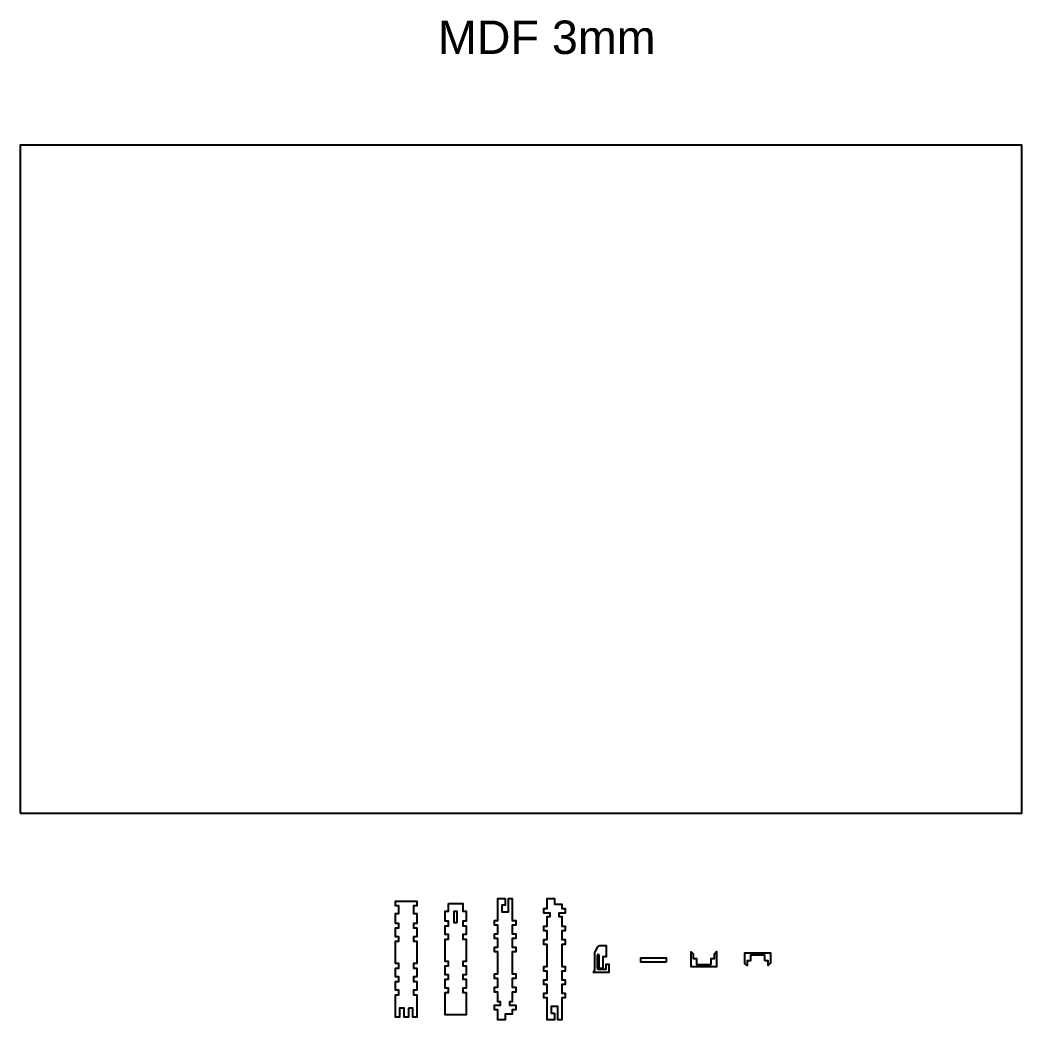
# Model space of a CAD drawing. Header units: millimetres. Extents: x 0 to 1902, y -210 to 712.
# Drawn here: x 1002 to 1902, y -186 to 712 of the extents above; entities that cross this region are included whole.
import ezdxf

# ---------------------------------------------------------------- set-up
doc = ezdxf.new("R2010")
doc.units = ezdxf.units.MM
doc.header["$MEASUREMENT"] = 0

msp = doc.modelspace()

# ---------------------------------------------------------------- linework, layer by layer
at = {"linetype": 'Continuous'}
msp.add_lwpolyline([(1001.85, 0), (1901.85, 0), (1901.85, 600), (1001.85, 600)], close=True, dxfattribs=at)
for points in [[(1350.76, -174.98), (1350.76, -182.98), (1346.76, -182.98), (1346.76, -174.98), (1342.76, -174.98), (1342.76, -182.98), (1339.26, -182.98), (1339.26, -162.98), (1342.26, -162.98), (1342.26, -158.98), (1339.26, -158.98), (1339.26, -150.98), (1342.26, -150.98), (1342.26, -146.98), (1339.26, -146.98), (1339.26, -138.98), (1342.26, -138.98), (1342.26, -134.98), (1339.26, -134.98), (1339.26, -114.98), (1342.26, -114.98), (1342.26, -110.98), (1339.26, -110.98), (1339.26, -102.98), (1342.26, -102.98), (1342.26, -98.98), (1339.26, -98.98), (1339.26, -89.98), (1342.26, -89.98), (1342.26, -82.98), (1339.26, -82.98), (1339.26, -78.98), (1358.26, -78.98), (1358.26, -82.98), (1355.26, -82.98), (1355.26, -89.98), (1358.26, -89.98), (1358.26, -98.98), (1355.26, -98.98), (1355.26, -102.98), (1358.26, -102.98), (1358.26, -110.98), (1355.26, -110.98), (1355.26, -114.98), (1358.26, -114.98), (1358.26, -134.98), (1355.26, -134.98), (1355.26, -138.98), (1358.26, -138.98), (1358.26, -146.98), (1355.26, -146.98), (1355.26, -150.98), (1358.26, -150.98), (1358.26, -158.98), (1355.26, -158.98), (1355.26, -162.98), (1358.26, -162.98), (1358.26, -182.98), (1354.76, -182.98), (1354.76, -174.98)], [(1386.66, -80.98), (1399.66, -80.98), (1399.66, -87.98), (1402.66, -87.98), (1402.66, -96.98), (1399.66, -96.98), (1399.66, -100.98), (1402.66, -100.98), (1402.66, -108.98), (1399.66, -108.98), (1399.66, -112.98), (1402.66, -112.98), (1402.66, -132.98), (1399.66, -132.98), (1399.66, -136.98), (1402.66, -136.98), (1402.66, -144.98), (1399.66, -144.98), (1399.66, -148.98), (1402.66, -148.98), (1402.66, -156.98), (1399.66, -156.98), (1399.66, -160.98), (1402.66, -160.98), (1402.66, -180.98), (1383.66, -180.98), (1383.66, -160.98), (1386.66, -160.98), (1386.66, -156.98), (1383.66, -156.98), (1383.66, -148.98), (1386.66, -148.98), (1386.66, -144.98), (1383.66, -144.98), (1383.66, -136.98), (1386.66, -136.98), (1386.66, -132.98), (1383.66, -132.98), (1383.66, -112.98), (1386.66, -112.98), (1386.66, -108.98), (1383.66, -108.98), (1383.66, -100.98), (1386.66, -100.98), (1386.66, -96.98), (1383.66, -96.98), (1383.66, -87.98), (1386.66, -87.98)], [(1437.56, -76.38), (1437.56, -82.51), (1434.56, -82.51), (1434.56, -88.38), (1440.56, -88.38), (1440.56, -76.38), (1444.06, -76.38), (1444.06, -96.26), (1447.06, -96.26), (1447.06, -100.51), (1444.06, -100.51), (1444.06, -108.26), (1447.06, -108.26), (1447.06, -112.51), (1444.06, -112.51), (1444.06, -120.26), (1447.06, -120.26), (1447.06, -124.51), (1444.06, -124.51), (1444.06, -144.26), (1447.06, -144.26), (1447.06, -148.51), (1444.06, -148.51), (1444.06, -156.26), (1447.06, -156.26), (1447.06, -160.51), (1444.06, -160.51), (1444.06, -169.38), (1441.56, -169.38), (1441.56, -172.38), (1447.06, -172.38), (1447.06, -176.38), (1444.06, -176.38), (1444.06, -180.38), (1437.56, -180.38), (1437.56, -185.58), (1431.06, -185.58), (1431.06, -176.38), (1428.06, -176.38), (1428.06, -172.38), (1433.56, -172.38), (1433.56, -169.38), (1431.06, -169.38), (1431.06, -160.51), (1428.06, -160.51), (1428.06, -156.26), (1431.06, -156.26), (1431.06, -148.51), (1428.06, -148.51), (1428.06, -144.26), (1431.06, -144.26), (1431.06, -124.51), (1428.06, -124.51), (1428.06, -120.26), (1431.06, -120.26), (1431.06, -112.51), (1428.06, -112.51), (1428.06, -108.26), (1431.06, -108.26), (1431.06, -100.51), (1428.06, -100.51), (1428.06, -96.26), (1431.06, -96.26), (1431.06, -76.38)], [(1481.96, -179.46), (1481.96, -185.58), (1475.46, -185.58), (1475.46, -165.71), (1472.46, -165.71), (1472.46, -161.46), (1475.46, -161.46), (1475.46, -153.71), (1472.46, -153.71), (1472.46, -149.46), (1475.46, -149.46), (1475.46, -141.71), (1472.46, -141.71), (1472.46, -137.46), (1475.46, -137.46), (1475.46, -117.71), (1472.46, -117.71), (1472.46, -113.46), (1475.46, -113.46), (1475.46, -105.71), (1472.46, -105.71), (1472.46, -101.46), (1475.46, -101.46), (1475.46, -92.58), (1477.96, -92.58), (1477.96, -89.58), (1472.46, -89.58), (1472.46, -85.58), (1475.46, -85.58), (1475.46, -76.38), (1481.96, -76.38), (1481.96, -81.58), (1488.46, -81.58), (1488.46, -85.58), (1491.46, -85.58), (1491.46, -89.58), (1485.96, -89.58), (1485.96, -92.58), (1488.46, -92.58), (1488.46, -101.46), (1491.46, -101.46), (1491.46, -105.71), (1488.46, -105.71), (1488.46, -113.46), (1491.46, -113.46), (1491.46, -117.71), (1488.46, -117.71), (1488.46, -137.46), (1491.46, -137.46), (1491.46, -141.71), (1488.46, -141.71), (1488.46, -149.46), (1491.46, -149.46), (1491.46, -153.71), (1488.46, -153.71), (1488.46, -161.46), (1491.46, -161.46), (1491.46, -165.71), (1488.46, -165.71), (1488.46, -185.58), (1484.96, -185.58), (1484.96, -173.58), (1478.96, -173.58), (1478.96, -179.46)], [(1394.66, -97.98), (1394.66, -88.11), (1391.66, -88.11), (1391.66, -97.98)], [(1622.56, -135.85), (1622.56, -130.35), (1625.56, -130.35), (1625.56, -126.11), (1627.56, -124.11), (1627.56, -137.85), (1604.56, -137.85), (1604.56, -124.32), (1606.56, -126.11), (1606.56, -130.35), (1609.56, -130.35), (1609.56, -135.85)], [(1670.96, -132.38), (1670.96, -127.35), (1657.96, -127.35), (1657.96, -132.38), (1654.96, -132.38), (1654.96, -136.61), (1652.96, -134.82), (1652.96, -125.35), (1675.96, -125.35), (1675.96, -134.61), (1673.96, -136.61), (1673.96, -132.38)], [(1582.35, -133.82), (1559.35, -133.82), (1559.35, -129.82), (1582.35, -129.82)]]:
    msp.add_lwpolyline(points, close=True)
msp.add_lwpolyline([(1523.01, -139.41, -0.414214), (1522.01, -138.41), (1522.01, -128.4, 1.863325), (1520.36, -128.4), (1520.36, -138.91, 0.414214), (1521.36, -139.91), (1528.36, -139.91), (1528.36, -135.41), (1530.76, -135.41), (1530.76, -143.11), (1516.86, -143.11), (1518.16, -140.85), (1518.16, -125.35, -0.122951), (1518.4, -124.41), (1520.79, -119.91, -0.277148), (1522.56, -118.85), (1528.36, -118.85), (1528.36, -128.85), (1525.36, -128.85), (1525.36, -139.41)], format="xyb", close=True)

# ---------------------------------------------------------------- texts
at = {"linetype": 'Continuous', "insert": (1377.21, 711.78), "char_height": 30, "attachment_point": 1}
msp.add_mtext_dynamic_manual_height_columns('{\\fArial|b0|i0|c0|p34;MDF 3mm}', width=344.7149, gutter_width=1, heights=[0], dxfattribs=at)

doc.saveas('drawing.dxf')
